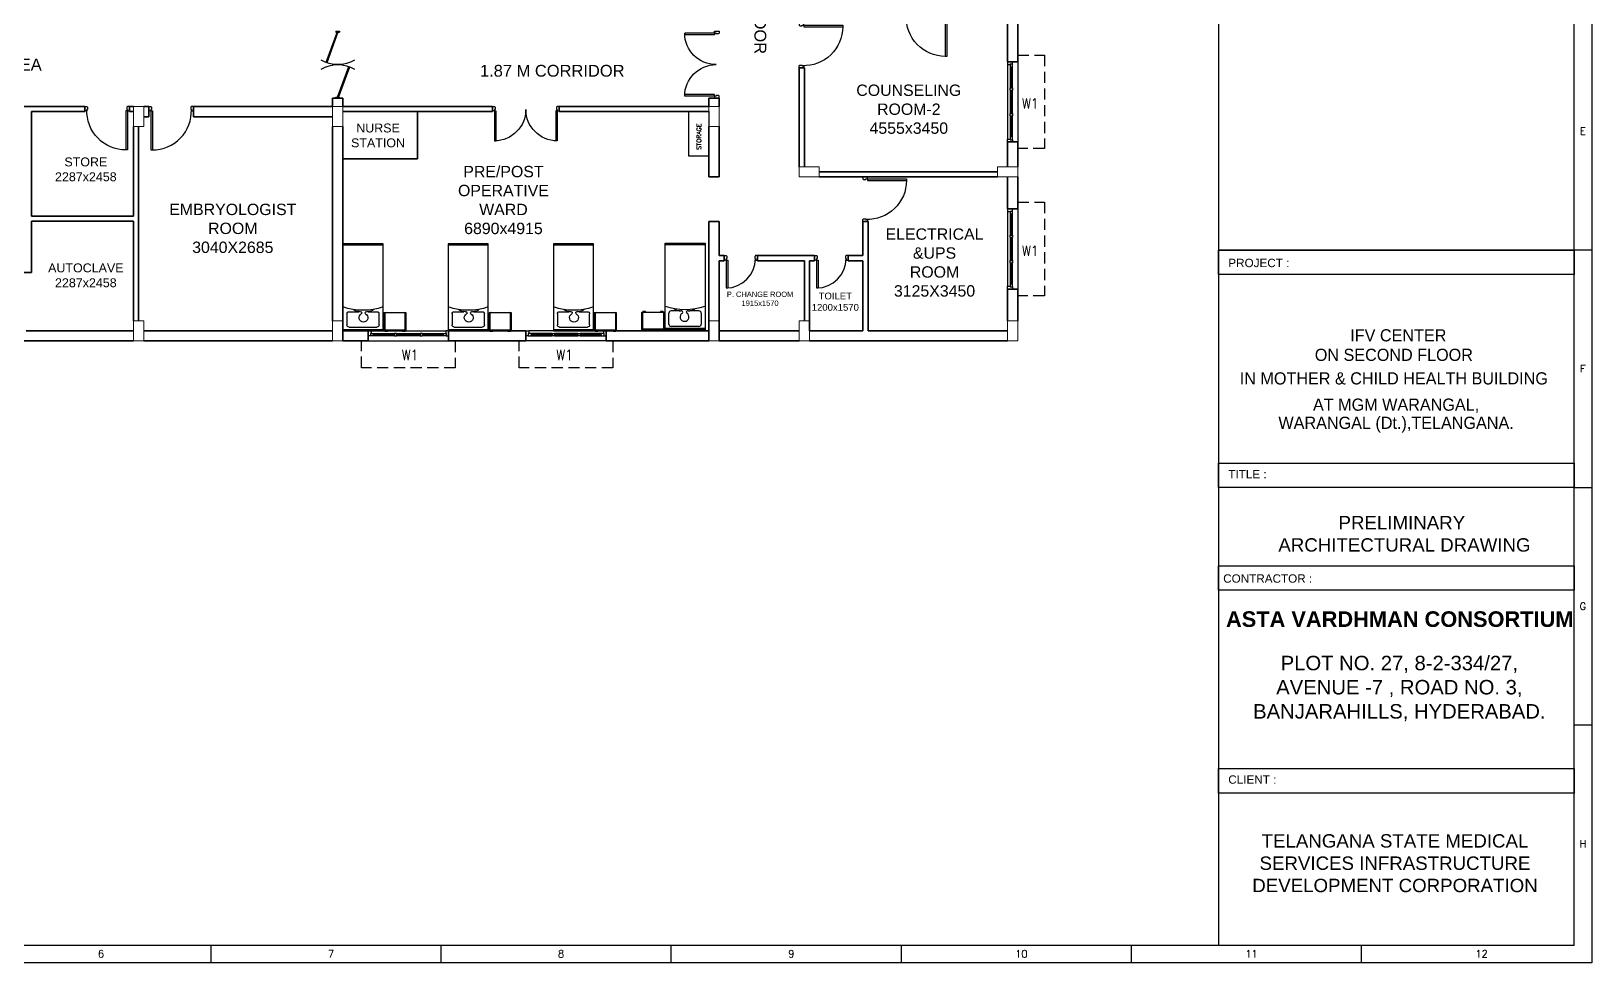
# Model space of a CAD drawing. Extents: x 2733443 to 3206532, y -1516114 to -1264405.
# Drawn here: x 3171525 to 3206532, y -1336456 to -1315556 of the extents above; entities that cross this region are included whole.
import ezdxf
from ezdxf.enums import TextEntityAlignment as Align

# ---------------------------------------------------------------- set-up
doc = ezdxf.new("R2010")
doc.units = 0
doc.header["$MEASUREMENT"] = 0
doc.linetypes.add('1', pattern=[0, 0, 0])
doc.linetypes.add('DASHED', pattern=[0.75, 0.5, -0.25])
for name, color, linetype in [('Chajja', 7, 'DASHED'), ('DOOR', 40, 'Continuous'), ('furniture', 33, 'Continuous'), ('Plan', 44, 'Continuous'), ('TEXT', 5, '1'), ('TITLE', 7, 'Continuous'), ('W1', 7, 'Continuous')]:
    doc.layers.add(name, color=color, linetype=linetype)
for name, color, linetype, lineweight in [('Column', 162, 'Continuous', 13), ('WALL', 7, '1', 35), ('windows', 4, 'Continuous', 0)]:
    doc.layers.add(name, color=color, linetype=linetype, lineweight=lineweight)
doc.styles.add('ARIAL', font='arial.ttf')
doc.styles.add('ROMANS', font='romans.shx')

# ---------------------------------------------------------------- blocks, each defined once
blk = doc.blocks.new('A$C1BA14061')
at = {"layer": 'TITLE', "color": 7}
for p, q in [((203982, 0), (203982, -140464)), ((203982, -87790), (202692, -87790)), ((203982, -105348), (202692, -105348)), ((203982, -122906), (202692, -122906)), ((203982, -140464), (0, -140464))]:
    blk.add_line(p, q, dxfattribs=at)
at = {"layer": 'TITLE'}
for q in [(202692, -1290), (1204, -139174)]:
    blk.add_line((202692, -139174), q, dxfattribs=at)
at = {"layer": 'TITLE', "color": 0}
for p, q in [((101948, -140464), (101948, -139174)), ((118954, -140464), (118954, -139174)), ((135959, -140464), (135959, -139174)), ((152965, -140464), (152965, -139174)), ((169971, -140464), (169971, -139174)), ((186976, -140464), (186976, -139174))]:
    blk.add_line(p, q, dxfattribs=at)
at = {"layer": 'TITLE', "color": 7, "style": 'ROMANS', "width": 1}
for s, p in [('E', (203324, -78997)), ('F', (203324, -96555)), ('G', (203324, -114113)), ('H', (203324, -131671))]:
    blk.add_text(s, height=535, dxfattribs=at).set_placement(p, align=Align.MIDDLE)
at = {"layer": 'TITLE', "color": 0, "style": 'ROMANS', "width": 1}
for s, height, p in [('6', 535, (93808, -139799)), ('7', 535, (110813, -139799)), ('8', 535, (127819, -139799)), ('9', 535, (144825, -139799)), ('10', 534.7, (161831, -139799)), ('11', 534.7, (178836, -139799)), ('12', 534.7, (195842, -139799))]:
    blk.add_text(s, height=height, dxfattribs=at).set_placement(p, align=Align.MIDDLE)
blk = doc.blocks.new('A$C19B8274B')
at = {"layer": 'DOOR'}
for p, q in [((-45, 925), (-80, 925)), ((-80, 50), (-80, 925)), ((-45, 50), (-45, 925)), ((-45, 50), (-80, 50)), ((-955, -50), (-955, -47.5)), ((-940, -35), (-942.5, -35)), ((-60, -35), (-57.5, -35)), ((-45, -50), (-45, -47.5))]:
    blk.add_line(p, q, dxfattribs=at)
for points in [[(-940, 15), (-955, 15), (-955, 50), (-1000, 50), (-1000, -50), (-955, -50)], [(-940, -35), (-940, 15)], [(-60, 15), (-45, 15), (-45, 50), (0, 50), (0, -50), (-45, -50)], [(-60, -35), (-60, 15)]]:
    blk.add_lwpolyline(points, dxfattribs=at)
at = {"layer": 'DOOR', "color": 145}
blk.add_arc((-80, 50), 875, 90, 182.29244, dxfattribs=at)
at = {"layer": 'DOOR'}
for centre, start, end in [((-955, -35), 270, 0), ((-45, -35), 180, 270)]:
    blk.add_arc(centre, 12.5, start, end, dxfattribs=at)
blk = doc.blocks.new('21500')
at = {"layer": 'DOOR'}
for p, q in [((45, 100), (45, 770)), ((45, 770), (80, 770)), ((80, 100), (80, 770)), ((1420, 100), (1420, 770)), ((1455, 770), (1420, 770)), ((1455, 100), (1455, 770)), ((45, 100), (80, 100)), ((45, 0), (45, 2.5)), ((60, 15), (57.5, 15)), ((1455, 100), (1420, 100)), ((1440, 15), (1442.5, 15)), ((1455, 0), (1455, 2.5))]:
    blk.add_line(p, q, dxfattribs=at)
for points in [[(60, 65), (45, 65), (45, 100), (0, 100), (0, 0), (45, 0)], [(60, 15), (60, 65)], [(1440, 65), (1455, 65), (1455, 100), (1500, 100), (1500, 0), (1455, 0)], [(1440, 15), (1440, 65)]]:
    blk.add_lwpolyline(points, dxfattribs=at)
at = {"layer": 'DOOR', "color": 145}
for centre, start, end in [((45, 65), 0, 90), ((1455, 65), 90, 180)]:
    blk.add_arc(centre, 705, start, end, dxfattribs=at)
at = {"layer": 'DOOR'}
for centre, start, end in [((45, 15), 270, 0), ((1455, 15), 180, 270)]:
    blk.add_arc(centre, 12.5, start, end, dxfattribs=at)
blk = doc.blocks.new('Z$W@#5624')
at = {"layer": 'DOOR'}
for p, q in [((0, 400), (0, 499)), ((0, 499), (25, 499)), ((19, 470), (840, 769)), ((19, 470), (28, 446)), ((25, 400), (25, 499)), ((28, 446), (849, 745)), ((183, 529), (192, 506)), ((188, 518), (680, 697)), ((676, 709), (685, 685)), ((1770, 453), (949, 154)), ((1779, 429), (957, 130)), ((1779, 429), (1770, 453)), ((1798, 499), (1773, 499)), ((1773, 400), (1773, 499)), ((1798, 400), (1798, 499)), ((0, 400), (25, 400)), ((1113, 214), (1122, 190)), ((1610, 381), (1117, 202)), ((1614, 369), (1606, 393)), ((1798, 400), (1773, 400))]:
    blk.add_line(p, q, dxfattribs=at)
at = {"layer": 'DOOR', "color": 145}
for centre, start_param, end_param in [((0, 449), 2.617994, 3.665191), ((1798, 449), -0.523599, 0.523599)]:
    blk.add_ellipse(centre, major_axis=(-899, 0), ratio=1, start_param=start_param, end_param=end_param, dxfattribs=at)
blk = doc.blocks.new('A$C5E6D2A54')
at = {"layer": 'furniture'}
for p, q in [((-442, 400), (-1342, 400)), ((-1342, 400), (-1342, -1550)), ((-442, 370), (-1342, 370)), ((-442, -1550), (-442, 400)), ((-1254, 270), (-1254, 22)), ((-580, 319), (-1205, 319)), ((-531, 22), (-531, 270)), ((-1010, -27), (-1205, -27)), ((-580, -27), (-796, -27)), ((-1342, -1520), (-442, -1520)), ((-1342, -1550), (-442, -1550))]:
    blk.add_line(p, q, dxfattribs=at)
at = {"layer": 'furniture', "extrusion": (0, 0, -1)}
for centre, major_axis, ratio, start_param, end_param in [((-1205, 270), (34.8, 34.8), 1, 3.926991, 5.497787), ((-1205, 22), (-34.8, 34.8), 1, 3.926991, 5.497787), ((-903, 107), (99, 0), 0.994805, 2.082243, 7.342535), ((-971, -1), (-3.7, 29), 1, 0.827079, 3.777674), ((-836, -1), (3.5, 29), 1, 2.514084, 5.464678), ((-580, 270), (-34.8, 34.8), 1, 0.785398, 2.356194), ((-580, 22), (34.8, 34.8), 1, 0.785398, 2.356194), ((-892, -1416), (0, 1357), 0.999449, -0.338206, 0.338206), ((-995, -243), (-153, 153), 1, 0.057548, 0.834547), ((-812, -243), (69, 205), 0.993949, -0.370916, 0.370916)]:
    blk.add_ellipse(centre, major_axis=major_axis, ratio=ratio, start_param=start_param, end_param=end_param, dxfattribs=at)
blk = doc.blocks.new('A$C258329DF')
at = {"layer": 'furniture'}
for p, q in [((242, 428), (742, 428)), ((242, 28), (242, 428)), ((260, 440), (260, 428)), ((320, 440), (260, 440)), ((261, 48), (261, 428)), ((320, 440), (320, 428)), ((661, 440), (661, 428)), ((721, 440), (661, 440)), ((721, 440), (721, 428)), ((722, 428), (722, 48)), ((742, 428), (742, 28)), ((742, 28), (242, 28)), ((260, 16), (260, 28)), ((320, 16), (260, 16)), ((722, 48), (261, 48)), ((320, 16), (320, 28)), ((661, 16), (661, 28)), ((721, 16), (661, 16)), ((721, 16), (721, 28))]:
    blk.add_line(p, q, dxfattribs=at)
for centre, start, end in [((290, 354), 71.0754, 108.9246), ((691, 354), 71.0754, 108.9246), ((290, 102), 251.0754, 288.9246), ((691, 102), 251.0754, 288.9246)]:
    blk.add_arc(centre, 91.1, start, end, dxfattribs=at)
blk = doc.blocks.new('A$C45A5314D')
at = {"layer": 'furniture', "ltscale": 0.75, "rotation": 270}
blk.add_blockref('A$C258329DF', (-1978, 1209), dxfattribs=at)
at = {"layer": 'furniture', "color": 233, "xscale": -1, "rotation": 90}
blk.add_blockref('A$C5E6D2A54', (-1550, -892), dxfattribs=at)
blk = doc.blocks.new('6w')
at = {"layer": 'Plan'}
for p, q in [((-36, 9.2), (-36, 0)), ((36, 9.2), (36, 0))]:
    blk.add_line(p, q, dxfattribs=at)
at = {"layer": 'Plan', "color": 143}
for p, q in [((-36, 9.2), (36, 9.2)), ((-33.5, 2.5), (-12.5, 2.5)), ((-33.5, 0), (33.5, 0)), ((-31, 4), (-31.5, 4)), ((-31.5, 3.3), (-31.5, 4)), ((-31.5, 3.6), (-12.5, 3.6)), ((-31.5, 3.3), (-31, 3.3)), ((-31, 4.5), (-31, 4)), ((-31, 2.5), (-31, 3.3)), ((-10.5, 3.6), (10.5, 3.6)), ((-10.5, 2.5), (10.5, 2.5)), ((34, 4.5), (12.5, 4.5)), ((12.5, 3.6), (31.5, 3.6)), ((12.5, 2.5), (33.5, 2.5)), ((31, 4.5), (31, 4)), ((31, 4), (31.5, 4)), ((31.5, 3.3), (31, 3.3)), ((31, 2.5), (31, 3.3)), ((31.5, 4), (31.5, 3.3))]:
    blk.add_line(p, q, dxfattribs=at)
at = {"layer": 'Plan', "color": 40}
for p, q in [((-12.5, 2.5), (-12.5, 4.5)), ((-12.5, 4.5), (-10.5, 4.5)), ((-10.5, 2.5), (-12.5, 2.5)), ((-10.5, 2.5), (-10.5, 4.5)), ((10.5, 4.5), (12.5, 4.5)), ((10.5, 2.5), (10.5, 4.5)), ((12.5, 2.5), (10.5, 2.5)), ((12.5, 2.5), (12.5, 4.5))]:
    blk.add_line(p, q, dxfattribs=at)
for points in [[(-34, 4.5), (-36, 4.5), (-36, 0), (-33.5, 0), (-33.5, 2.5), (-34, 2.5), (-34, 4.5)], [(34, 4.5), (36, 4.5), (36, 0), (33.5, 0), (33.5, 2.5), (34, 2.5), (34, 4.5)]]:
    blk.add_lwpolyline(points, close=True, dxfattribs=at)
at = {"layer": 'Plan', "color": 143}
for points in [[(-12.5, 4.5), (-34, 4.5)], [(10.5, 4.5), (-10.5, 4.5)]]:
    blk.add_lwpolyline(points, dxfattribs=at)
blk = doc.blocks.new('750')
at = {"layer": 'DOOR'}
for p, q in [((-50, 705), (-47.5, 705)), ((-35, 690), (-35, 692.5)), ((-50, 45), (-47.5, 45)), ((-35, 60), (-35, 57.5)), ((50, 45), (50, 80)), ((50, 80), (675, 80)), ((50, 45), (675, 45)), ((675, 45), (675, 80))]:
    blk.add_line(p, q, dxfattribs=at)
for points in [[(15, 690), (15, 705), (50, 705), (50, 750), (-50, 750), (-50, 705)], [(-35, 690), (15, 690)], [(15, 60), (15, 45), (50, 45), (50, 0), (-50, 0), (-50, 45)], [(-35, 60), (15, 60)]]:
    blk.add_lwpolyline(points, dxfattribs=at)
for centre, start, end in [((-35, 705), 180, 270), ((-35, 45), 90, 180)]:
    blk.add_arc(centre, 12.5, start, end, dxfattribs=at)
at = {"layer": 'DOOR', "color": 145}
blk.add_arc((15, 45), 660, 0, 90, dxfattribs=at)

msp = doc.modelspace()

# ---------------------------------------------------------------- linework, layer by layer
at = {"layer": 'Chajja', "linetype": 'DASHED', "ltscale": 500}
for points in [[(3193653.5472, -1316090.0931), (3194253.5473, -1316090.0931), (3194253.5473, -1318190.0931), (3193653.5472, -1318190.0931)], [(3193653.4847, -1319390.4394), (3194253.4848, -1319390.4394), (3194253.4848, -1321490.4394), (3193653.4847, -1321490.4394)], [(3181034.94, -1322505.4393), (3181034.94, -1323105.4394), (3178934.94, -1323105.4394), (3178934.94, -1322505.4393)], [(3184573.5688, -1322505.4393), (3184573.5688, -1323105.4394), (3182473.5688, -1323105.4394), (3182473.5688, -1322505.4393)]]:
    msp.add_lwpolyline(points, dxfattribs=at)
at = {"layer": 'Column', "color": 3}
for points in [[(3173817.7305, -1317245.4394), (3174047.7305, -1317245.4394), (3174047.7305, -1317695.4394), (3173817.7305, -1317695.4394)], [(3178516.8922, -1317245.4394), (3178286.8922, -1317245.4394), (3178286.8922, -1317695.4394), (3178516.8922, -1317695.4394)], [(3186953.5688, -1317245.4394), (3186723.5688, -1317245.4394), (3186723.5688, -1317695.4394), (3186953.5688, -1317695.4394)], [(3189203.5688, -1318825.4394), (3189203.5688, -1318595.4394), (3188753.5688, -1318595.4394), (3188753.5688, -1318825.4394)], [(3193653.4847, -1318825.4394), (3193653.4847, -1318595.4394), (3193203.4847, -1318595.4394), (3193203.4847, -1318825.4394)], [(3174047.7305, -1322055.4394), (3173817.7305, -1322055.4394), (3173817.7305, -1322505.4394), (3174047.7305, -1322505.4394)], [(3178516.8922, -1322055.4394), (3178286.8922, -1322055.4394), (3178286.8922, -1322505.4394), (3178516.8922, -1322505.4394)], [(3186953.5688, -1322055.4394), (3186723.5688, -1322055.4394), (3186723.5688, -1322505.4394), (3186953.5688, -1322505.4394)], [(3188983.5688, -1322055.4394), (3188753.5688, -1322055.4394), (3188753.5688, -1322505.4394), (3188983.5688, -1322505.4394)], [(3193653.4847, -1322055.4394), (3193423.4847, -1322055.4394), (3193423.4847, -1322505.4394), (3193653.4847, -1322505.4394)]]:
    msp.add_lwpolyline(points, close=True, dxfattribs=at)
at = {"layer": 'furniture'}
for p, q in [((3186273.5688, -1318360.4394), (3186273.5688, -1317360.4394)), ((3186273.5688, -1317360.4394), (3186723.5688, -1317360.4394)), ((3186723.5688, -1317360.4394), (3186723.5688, -1318360.4394)), ((3186723.5688, -1318360.4394), (3186273.5688, -1318360.4394))]:
    msp.add_line(p, q, dxfattribs=at)
at = {"layer": 'TITLE'}
for p, q in [((3198159.1989, -1294209.1855), (3198159.1989, -1336064.5417)), ((3206140.2563, -1320466.6775), (3198159.1989, -1320466.6775))]:
    msp.add_line(p, q, dxfattribs=at)
for points in [[(3198159.1989, -1320466.6775), (3206137.4149, -1320466.6775), (3206137.4149, -1321014.2021), (3198159.1989, -1321014.2021)], [(3198159.1989, -1325248.9648), (3206137.4149, -1325248.9648), (3206137.4149, -1325796.4894), (3198159.1989, -1325796.4894)], [(3198159.1989, -1327548.9976), (3206137.4149, -1327548.9976), (3206137.4149, -1328096.5222), (3198159.1989, -1328096.5222)], [(3198159.1572, -1332099.9623), (3206137.3732, -1332099.9623), (3206137.3732, -1332647.487), (3198159.1572, -1332647.487)]]:
    msp.add_lwpolyline(points, close=True, dxfattribs=at)
at = {"layer": 'WALL'}
for p, q in [((3193653.4847, -1311810.4394), (3193653.4847, -1316240.0931)), ((3188753.5688, -1316375.1706), (3188753.5688, -1318595.4394)), ((3188868.5688, -1316375.1706), (3188868.5688, -1318595.4394)), ((3169578.5688, -1317245.4394), (3172727.5385, -1317245.4394)), ((3173727.5385, -1317245.4394), (3173817.7305, -1317245.4394)), ((3174047.7305, -1317245.4394), (3174162.7305, -1317245.4394)), ((3174162.7305, -1317245.4394), (3174162.7305, -1317475.4394)), ((3178286.8922, -1317245.4394), (3175162.7305, -1317245.4394)), ((3175162.7305, -1317245.4394), (3175162.7305, -1317475.4394)), ((3178286.8922, -1317245.4394), (3178286.8922, -1317055.7677)), ((3178516.8922, -1317245.4394), (3178516.8922, -1317055.7677)), ((3178516.8922, -1317245.4394), (3181870.2305, -1317245.4394)), ((3181870.2305, -1317245.4394), (3181870.2305, -1317360.4394)), ((3183370.2305, -1317245.4394), (3186723.5688, -1317245.4394)), ((3183370.2305, -1317245.4394), (3183370.2305, -1317360.4394)), ((3186148.1365, -1317245.4394), (3186723.5688, -1317245.4394)), ((3186723.5688, -1317245.4394), (3186723.5688, -1317055.7677)), ((3186953.5688, -1317245.4394), (3186953.5688, -1317055.7677)), ((3171530.2355, -1317360.4394), (3172727.5385, -1317360.4394)), ((3171530.2355, -1317360.4394), (3171530.2355, -1319702.9394)), ((3173727.5385, -1317360.4394), (3173817.7305, -1317360.4394)), ((3174162.7305, -1317475.4394), (3174047.7305, -1317475.4394)), ((3178286.8922, -1317475.4394), (3175162.7305, -1317475.4394)), ((3178516.8922, -1317360.4394), (3181870.2305, -1317360.4394)), ((3180193.5614, -1317360.4394), (3180193.5614, -1318421.6935)), ((3183370.2305, -1317360.4394), (3186148.1365, -1317360.4394)), ((3186148.1365, -1317360.4394), (3186723.5688, -1317360.4394)), ((3173817.7305, -1317695.4394), (3173817.7305, -1319705.2845)), ((3173932.7305, -1317695.4394), (3173932.7305, -1320275.4394)), ((3178286.8922, -1317695.4394), (3178286.8922, -1320275.4394)), ((3178516.8922, -1317695.4394), (3178516.8922, -1322275.4394)), ((3186723.5688, -1317695.4394), (3186723.5688, -1318825.4394)), ((3186953.5688, -1317695.4394), (3186953.5688, -1318825.4394)), ((3193423.4847, -1318040.0931), (3193423.4847, -1318595.4394)), ((3193653.4847, -1318040.0931), (3193653.4847, -1318595.4394)), ((3180193.5614, -1318421.6935), (3178516.8922, -1318421.6935)), ((3193203.4847, -1318710.4394), (3189203.5688, -1318710.4394)), ((3186723.5688, -1318825.4394), (3186953.5688, -1318825.4394)), ((3193203.4847, -1318825.4394), (3189203.5688, -1318825.4394)), ((3193423.4847, -1318825.4394), (3193423.4847, -1319540.4394)), ((3193653.4847, -1318825.4394), (3193653.4847, -1319540.4394)), ((3171530.2355, -1319702.9394), (3173817.7305, -1319702.9394)), ((3193423.4847, -1319540.4394), (3193653.4847, -1319540.4394)), ((3171530.2355, -1319817.9394), (3171530.2355, -1320970.4394)), ((3171530.2355, -1319817.9394), (3173817.7305, -1319817.9394)), ((3173817.7305, -1319817.9394), (3173817.7305, -1322055.4394)), ((3186723.5688, -1319825.4394), (3186723.5688, -1322275.4394)), ((3186723.5688, -1319825.4394), (3186953.5688, -1319825.4394)), ((3186953.5688, -1319825.4394), (3186953.5688, -1320590.4394)), ((3190183.4847, -1319825.4394), (3190183.4847, -1320590.4394)), ((3190298.4847, -1319825.4394), (3190298.4847, -1322275.4394)), ((3173932.7305, -1320275.4394), (3173932.7305, -1322055.4394)), ((3178286.8922, -1320275.4394), (3178286.8922, -1322055.4394)), ((3187068.5688, -1320590.4394), (3186953.5688, -1320590.4394)), ((3186953.5688, -1320705.4394), (3186953.5688, -1322275.4394)), ((3187068.5688, -1320705.4394), (3186953.5688, -1320705.4394)), ((3187068.5688, -1320592.2699), (3187068.5688, -1320707.2699)), ((3189098.5688, -1320590.4394), (3187818.5688, -1320590.4394)), ((3187818.5688, -1320592.2699), (3187818.5688, -1320707.2699)), ((3188868.5688, -1320705.4394), (3187818.5688, -1320705.4394)), ((3188868.4847, -1320705.4394), (3188868.4847, -1322055.4394)), ((3188983.4847, -1320705.4394), (3188983.4847, -1322275.4394)), ((3189098.5688, -1320705.4394), (3188983.4847, -1320705.4394)), ((3189098.5688, -1320592.2699), (3189098.5688, -1320707.2699)), ((3190183.4847, -1320590.4394), (3189848.5688, -1320590.4394)), ((3189848.5688, -1320592.2699), (3189848.5688, -1320707.2699)), ((3190183.4847, -1320705.4394), (3189848.5688, -1320705.4394)), ((3190183.4847, -1320705.4394), (3190183.4847, -1322275.4394)), ((3171530.2355, -1320970.4394), (3169348.2355, -1320970.4394)), ((3193423.4847, -1321340.4394), (3193653.4847, -1321340.4394)), ((3193423.4847, -1321340.4394), (3193423.4847, -1322055.4394)), ((3193653.4847, -1321340.4394), (3193653.4847, -1322055.4394)), ((3178516.8922, -1322505.4394), (3178516.8922, -1322055.4394)), ((3186723.5688, -1322505.4394), (3186723.5688, -1322055.4394)), ((3186953.5688, -1322505.4394), (3186953.5688, -1322055.4394)), ((3169578.5688, -1322505.4394), (3173817.7305, -1322505.4394)), ((3173817.7305, -1322275.4394), (3171415.2355, -1322275.4394)), ((3178286.8922, -1322275.4394), (3174047.7305, -1322275.4394)), ((3174047.7305, -1322505.4394), (3178286.8922, -1322505.4394)), ((3178516.8922, -1322275.4394), (3179084.94, -1322275.4394)), ((3178516.8922, -1322505.4394), (3179084.94, -1322505.4394)), ((3180884.94, -1322275.4394), (3182623.5688, -1322275.4394)), ((3180884.94, -1322505.4394), (3182623.5688, -1322505.4394)), ((3184423.5688, -1322275.4394), (3186723.5688, -1322275.4394)), ((3184423.5688, -1322505.4394), (3186723.5688, -1322505.4394)), ((3188753.5688, -1322275.4394), (3186953.5688, -1322275.4394)), ((3188753.5688, -1322505.4394), (3186953.5688, -1322505.4394)), ((3190183.4847, -1322275.4394), (3188983.5688, -1322275.4394)), ((3193423.4847, -1322505.4394), (3188983.5688, -1322505.4394)), ((3193423.4847, -1322275.4394), (3190298.4847, -1322275.4394)), ((3193423.4847, -1322505.4394), (3192761.0268, -1322505.4394))]:
    msp.add_line(p, q, dxfattribs=at)
at = {"layer": 'WALL', "linetype": 'ByBlock'}
for p, q in [((3188868.5688, -1316375.1706), (3188753.5688, -1316375.1706)), ((3172727.5385, -1317360.4394), (3172727.5385, -1317245.4394)), ((3173727.5385, -1317360.4394), (3173727.5385, -1317245.4394)), ((3178286.8922, -1317055.7677), (3178516.8922, -1317055.7677)), ((3186723.5688, -1317055.7677), (3186953.5688, -1317055.7677)), ((3190298.4847, -1319825.4394), (3190183.4847, -1319825.4394))]:
    msp.add_line(p, q, dxfattribs=at)
at = {"layer": 'WALL'}
for points in [[(3193423.4847, -1315260.4394), (3193423.4847, -1316240.0931), (3193653.4847, -1316240.0931)], [(3193423.4847, -1318040.0931), (3193653.4847, -1318040.0931)], [(3179084.94, -1322275.4394), (3179084.94, -1322505.4394)], [(3180884.94, -1322505.4394), (3180884.94, -1322275.4394)], [(3182623.5688, -1322505.4394), (3182623.5688, -1322275.4394)], [(3184423.5688, -1322505.4394), (3184423.5688, -1322275.4394)]]:
    msp.add_lwpolyline(points, dxfattribs=at)

# ---------------------------------------------------------------- block references
at = {"layer": 'DOOR', "linetype": 'Continuous', "xscale": -1}
for name, p, rotation in [('A$C19B8274B', (3192108.4847, -1315195.4394), 180), ('21500', (3186953.5688, -1315555.7677), 89.99999999999993), ('A$C19B8274B', (3188803.5688, -1315375.1706), 269.9999999999842), ('A$C19B8274B', (3173727.5385, -1317295.4394), 180), ('21500', (3181870.2305, -1317245.4394), 180), ('A$C19B8274B', (3190233.4847, -1318825.4394), 269.9999999999842)]:
    msp.add_blockref(name, p, dxfattribs=dict(at, rotation=rotation))
at = {"layer": 'DOOR', "linetype": 'Continuous', "xscale": -0.8343726266175508, "yscale": 0.8343726266175508, "zscale": 0.8343726257153321, "rotation": 270}
msp.add_blockref('Z$W@#5624', (3178026.8922, -1317055.7677), dxfattribs=at)
at = {"layer": 'DOOR', "linetype": 'Continuous', "rotation": 180}
msp.add_blockref('A$C19B8274B', (3174162.7305, -1317295.4394), dxfattribs=at)
at = {"layer": 'DOOR', "rotation": 270}
for p in [(3187068.5688, -1320640.4394), (3189098.5688, -1320640.4394)]:
    msp.add_blockref('750', p, dxfattribs=at)
at = {"layer": 'furniture', "linetype": 'Continuous', "xscale": -1, "rotation": 269.9999868732302}
for p in [(3178966.8959, -1320325.4392), (3181328.2501, -1320325.4392), (3183689.6042, -1320325.4392)]:
    msp.add_blockref('A$C45A5314D', p, dxfattribs=at)
at = {"layer": 'furniture', "linetype": 'Continuous', "rotation": 90.00001312676977}
msp.add_blockref('A$C45A5314D', (3186192.2547, -1320308.3463), dxfattribs=at)
at = {"layer": 'TITLE', "xscale": 0.3035552556082519, "yscale": 0.3035553943041123, "zscale": 0.3035553665695551}
msp.add_blockref('A$C1BA14061', (3144611.978, -1293817.618), dxfattribs=at)
at = {"layer": 'windows', "yscale": 25}
for p, xscale, zscale, rotation in [((3193423.4847, -1317140.0931), 25, 25, 270), ((3193423.4847, -1320440.4394), 25, 25, 270), ((3179984.94, -1322275.4394), -25, 24.99999999999242, 180), ((3183523.5688, -1322275.4394), 25, 25, 180)]:
    msp.add_blockref('6w', p, dxfattribs=dict(at, xscale=xscale, zscale=zscale, rotation=rotation))

# ---------------------------------------------------------------- texts
at = {"layer": 'TEXT', "attachment_point": 5, "style": 'ARIAL'}
for s, insert, char_height, width in [('COUNSELING\\PROOM-2\\P4555x3450', (3191211.105, -1317307.1328), 255, 2454.157572), ('NURSE STATION', (3179304.6772, -1317895.1303), 200, 1382.810368), ('STORE\\P2287x2458', (3172750.0916, -1318656.7058), 200, 1382.810368), ('PRE/POST \\POPERATIVE WARD\\P6890x4915', (3182118.2293, -1319344.3816), 255, 2454.157572), ('EMBRYOLOGIST\\PROOM\\P3040X2685', (3176046.6831, -1319980.2981), 255, 2714.454664), ('ELECTRICAL\\P&UPS \\PROOM 3125X3450', (3191788.4211, -1320746.3521), 255, 2293.816508), ('AUTOCLAVE\\P2287x2458', (3172750.0916, -1321034.2636), 200, 1382.810368), ('P. CHANGE ROOM\\P1915x1570', (3187874.7981, -1321558.8734), 120, 1987.373182), ('TOILET\\P1200x1570', (3189562.6846, -1321624.83), 153, 1626.955662)]:
    msp.add_mtext(s, dxfattribs=dict(at, insert=insert, char_height=char_height, width=width))
at = {"layer": 'TEXT', "insert": (3186452.4386, -1318215.9776), "char_height": 100, "attachment_point": 1, "rotation": 90, "style": 'ROMANS'}
msp.add_mtext_dynamic_manual_height_columns('STORAGE', width=2559.281086, gutter_width=1000, heights=[0], dxfattribs=at)
at = {"layer": 'TITLE', "color": 6, "style": 'ARIAL'}
for s, height, p in [('PROJECT :', 187.72273, (3198378.4137, -1320848.6185)), ('TITLE :', 187.72273, (3198378.4137, -1325587.835)), ('CONTRACTOR :', 187.722729, (3198263.8666, -1327928.5939)), ('CLIENT :', 187.72273, (3198378.372, -1332438.8326))]:
    msp.add_text(s, height=height, dxfattribs=at).set_placement(p)
at = {"layer": 'TITLE', "color": 6, "style": 'ARIAL', "width": 0.95}
for s, p in [(' IFV CENTER', (3202141.8695, -1322515.1503, 36.7234)), ('ON SECOND FLOOR ', (3202141.8695, -1322952.9582, 36.7234)), ('IN MOTHER & CHILD HEALTH BUILDING ', (3202141.8695, -1323481.4596, 36.7234)), ('AT MGM WARANGAL,', (3202141.8695, -1324070.3365, 36.7234)), ('WARANGAL (Dt.),TELANGANA.', (3202141.8695, -1324477.6678, 36.7234))]:
    msp.add_text(s, height=273.316355, rotation=0.00004919, dxfattribs=at).set_placement(p, align=Align.CENTER)
at = {"layer": 'TITLE', "color": 6, "attachment_point": 2, "rotation": 0.00004919, "style": 'ARIAL'}
for s, insert, char_height, width in [('PRELIMINARY\\P ARCHITECTURAL DRAWING', (3202270.8881, -1326430.9148), 300, 7456.894454), ('{\\fArial|b1|i0|c0|p34;ASTA VARDHMAN CONSORTIUM}', (3202223.7349, -1328570.4945, -1105.3946), 350, 8171.751849), ('PLOT NO. 27, 8-2-334/27, AVENUE -7 , ROAD NO. 3, BANJARAHILLS, HYDERABAD. ', (3202215.1238, -1329568.669, -1105.3946), 325, 6552.966761), ('TELANGANA STATE MEDICAL \\PSERVICES INFRASTRUCTURE DEVELOPMENT CORPORATION', (3202116.8888, -1333570.9669), 300, 7552.182305)]:
    msp.add_mtext(s, dxfattribs=dict(at, insert=insert, char_height=char_height, width=width))
at = {"layer": 'W1', "color": 7, "style": 'ROMANS', "width": 0.85}
for p in [(3193935.3494, -1317293.3244), (3193935.3494, -1320598.6843), (3180020.5518, -1322934.8551), (3183487.957, -1322934.8551)]:
    msp.add_text('W1', height=230, dxfattribs=at).set_placement(p, align=Align.CENTER)
at = {"layer": 'WALL', "color": 7, "linetype": 'Continuous', "insert": (3187878.3976, -1314396.7354), "char_height": 264.49632, "width": 5098.697886, "attachment_point": 5, "rotation": 270, "style": 'ARIAL'}
msp.add_mtext('\\pxt17; 1.80 M CORRIDOR ', dxfattribs=at)
at = {"layer": 'WALL', "color": 7, "linetype": 'Continuous', "char_height": 264.49632, "width": 5098.697886, "attachment_point": 5, "style": 'ARIAL'}
for s, insert in [('\\pxt17; SEMI-STERILE AREA', (3169871.2942, -1316307.3183)), ('\\pxt17;1.87 M CORRIDOR ', (3183212.8217, -1316445.0189))]:
    msp.add_mtext(s, dxfattribs=dict(at, insert=insert))

doc.saveas('drawing.dxf')
